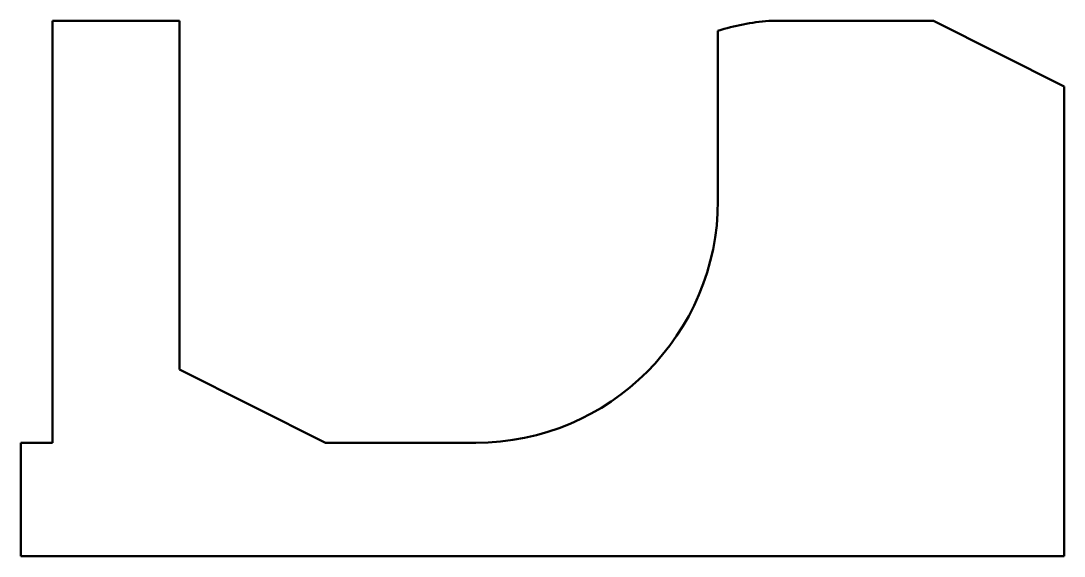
# Model space of a CAD drawing. Extents: x 91 to 206, y 76 to 135.
import ezdxf

# ---------------------------------------------------------------- set-up
doc = ezdxf.new("R2010")
doc.units = 0
doc.layers.get('0').update_dxf_attribs({"lineweight": 13})

# ---------------------------------------------------------------- blocks, each defined once
blk = doc.blocks.new('BLOCK2')
at = {"color": 7, "lineweight": 50}
for p, q in [((-46.65271, -26.686638), (-46.65271, 19.813362)), ((-32.65271, 19.813362), (-32.65271, -18.625922)), ((64.847237, 12.594536), (64.847237, -39.186638)), ((64.847237, -39.186638), (-50.15271, -39.186638))]:
    blk.add_line(p, q, dxfattribs=at)
at = {"color": 7, "lineweight": 50, "ltscale": 0.35}
blk.add_line((-32.65271, 19.813362), (-46.65271, 19.813362), dxfattribs=at)
at = {"color": 7, "lineweight": 50, "ltscale": 0.454017}
blk.add_line((50.460007, 19.813362), (32.299344, 19.813362), dxfattribs=at)
at = {"color": 7, "lineweight": 50, "ltscale": 0.402418}
blk.add_line((64.847237, 12.594536), (50.460007, 19.813362), dxfattribs=at)
at = {"color": 7, "lineweight": 50, "ltscale": 0.467888}
blk.add_line((26.686638, 0), (26.686638, 18.715516), dxfattribs=at)
at = {"color": 7, "lineweight": 50, "ltscale": 0.449349}
blk.add_line((-32.65271, -18.625922), (-16.587582, -26.686638), dxfattribs=at)
at = {"color": 7, "lineweight": 50, "ltscale": 0.3125}
blk.add_line((-50.15271, -39.186638), (-50.15271, -26.686638), dxfattribs=at)
at = {"color": 7, "lineweight": 50, "ltscale": 0.0875}
blk.add_line((-46.65271, -26.686638), (-50.15271, -26.686638), dxfattribs=at)
at = {"color": 7, "lineweight": 50, "ltscale": 0.41469}
blk.add_line((0, -26.686638), (-16.587582, -26.686638), dxfattribs=at)
at = {"color": 7, "lineweight": 50}
for centre, radius, start, end in [((34.2, -4.8), 24.686638, 94.415646, 107.719023), ((0, 0), 26.686638, 270, 360)]:
    blk.add_arc(centre, radius, start, end, dxfattribs=at)

msp = doc.modelspace()

# ---------------------------------------------------------------- block references
at = {"lineweight": 0}
msp.add_blockref('BLOCK2', (141.152737, 114.686638), dxfattribs=at)

doc.saveas('drawing.dxf')
